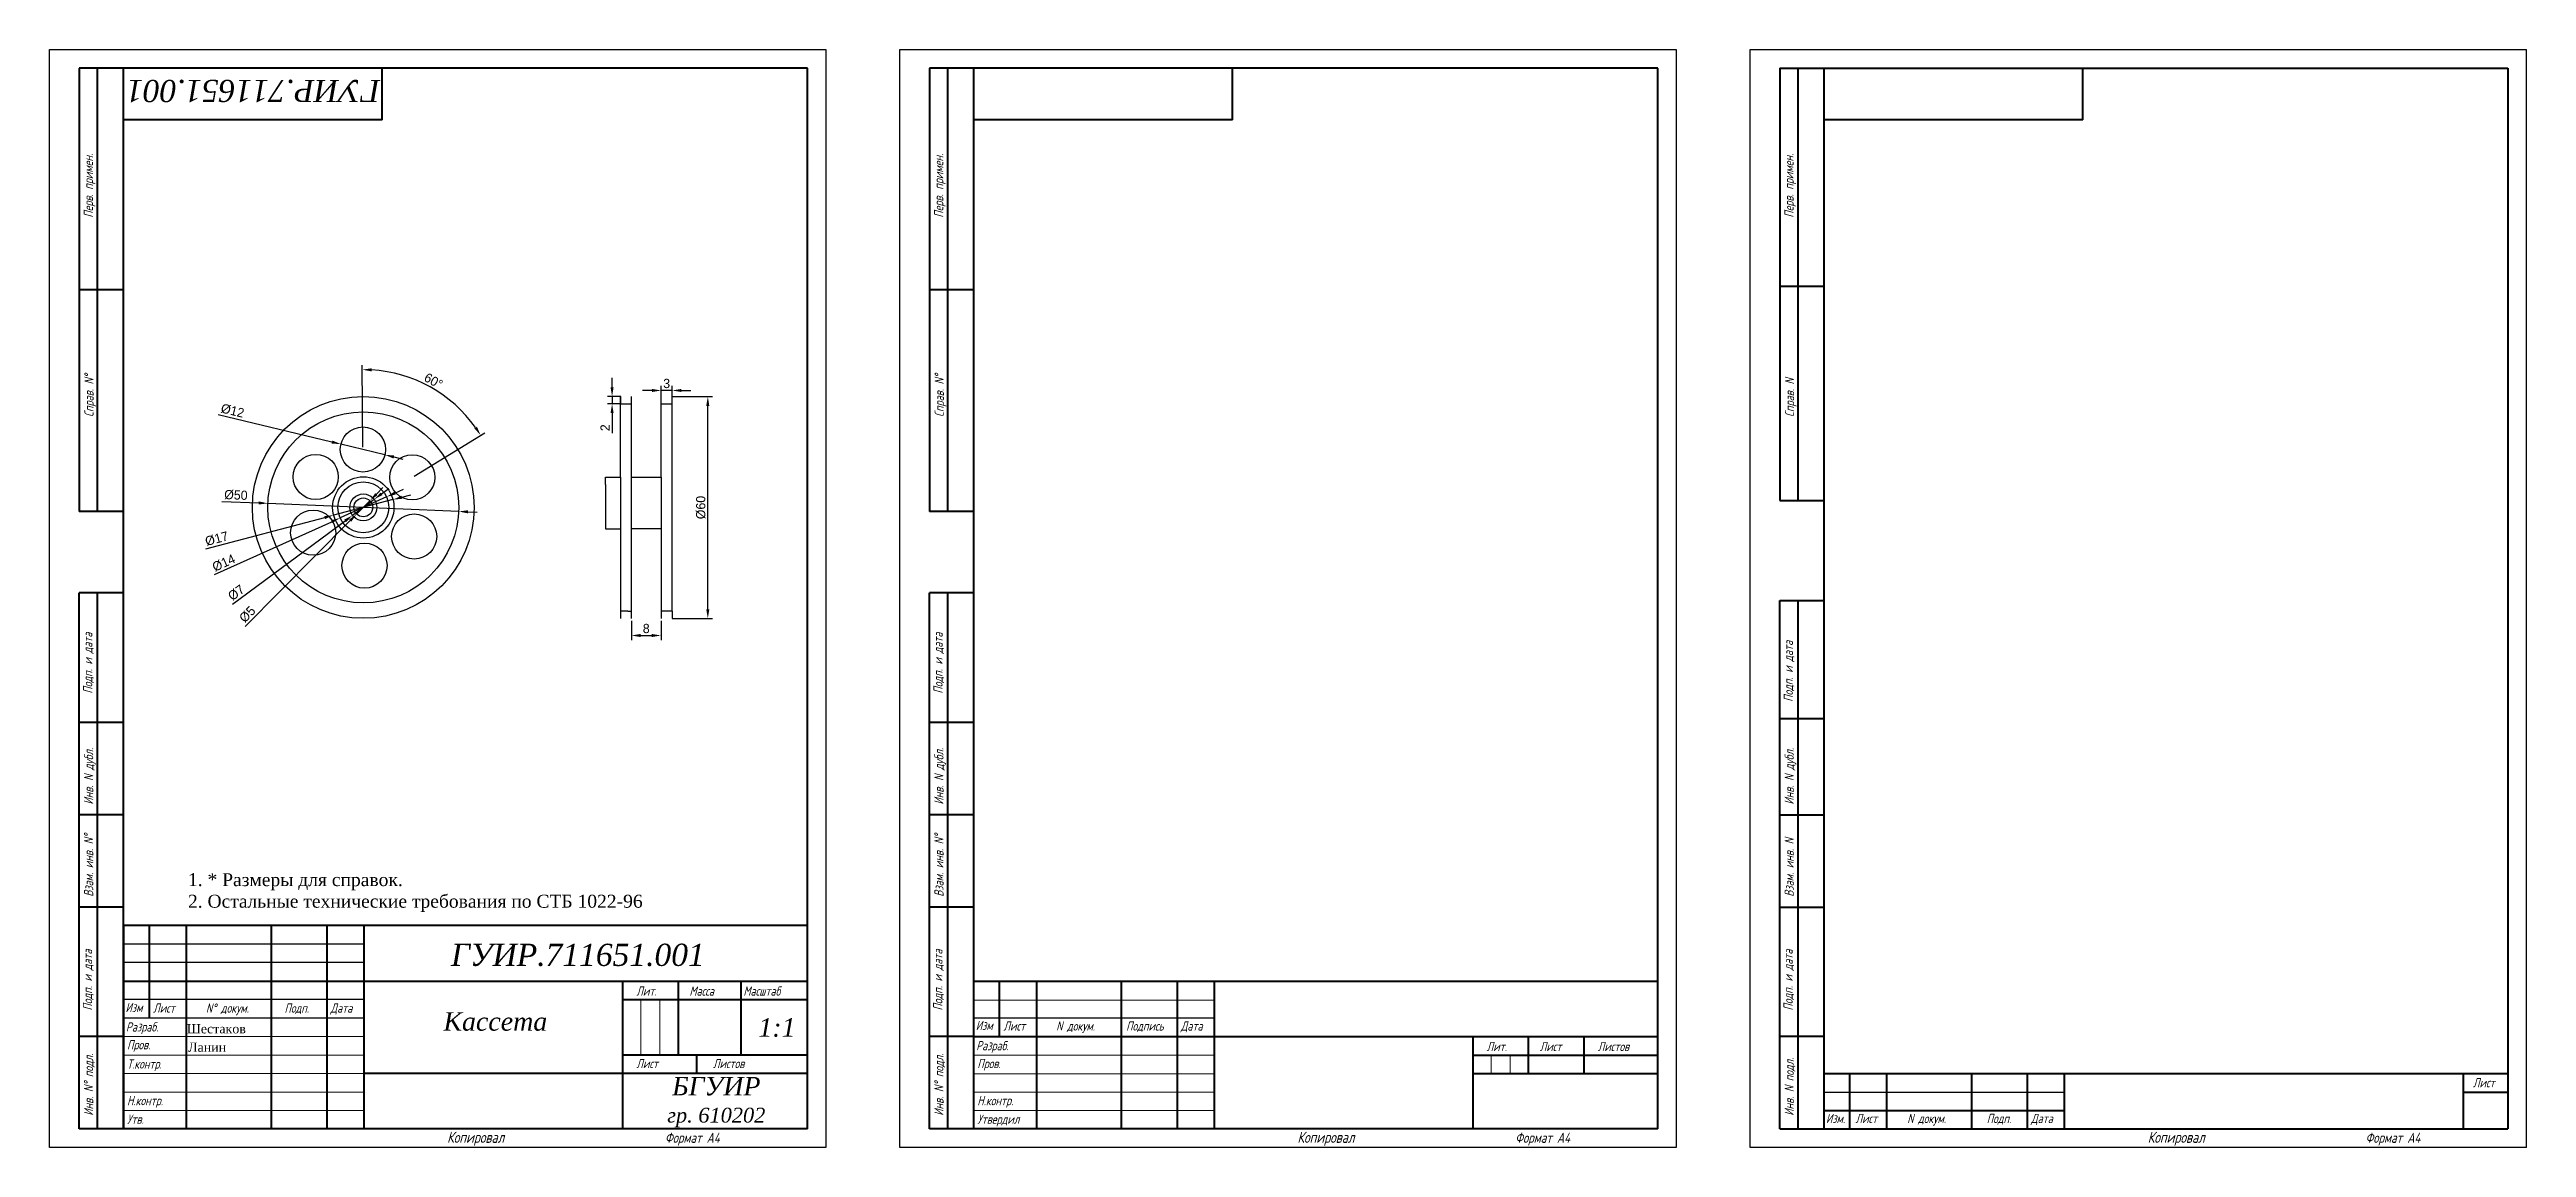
# Model space of a CAD drawing. Extents: x 2383 to 3053, y 74 to 371.
import ezdxf

# ---------------------------------------------------------------- set-up
doc = ezdxf.new("R2010")
doc.units = 0
doc.header["$MEASUREMENT"] = 0
doc.layers.get('0').update_dxf_attribs({"linetype": 'CONTINUOUS'})
doc.layers.get('DEFPOINTS').update_dxf_attribs({"linetype": 'CONTINUOUS'})
doc.layers.add('KONTUR', color=7, linetype='CONTINUOUS')
doc.layers.add('LAYER0VIEW0', color=7, linetype='CONTINUOUS')
for name, color, linetype, lineweight in [('TXT', 1, 'CONTINUOUS', 20), ('Основная', 7, 'CONTINUOUS', 40), ('текст', 7, 'CONTINUOUS', 30), ('тонкая', 7, 'CONTINUOUS', 20)]:
    doc.layers.add(name, color=color, linetype=linetype, lineweight=lineweight)
doc.styles.add('стиль1', font='romans.shx', dxfattribs={"width": 0.75, "oblique": 15, "height": 3.5})
doc.dimstyles.get("Standard").update_dxf_attribs({"dimtxt": 3, "dimasz": 3, "dimexe": 2.5, "dimexo": 2.5, "dimgap": 1.5, "dimtad": 0, "dimtih": 1, "dimtoh": 1, "dimdec": 4, "dimzin": 0, "dimdsep": 46, "dimtxsty": 'Standard', "dimcen": -3, "dimdle": 1.25, "dimadec": 0, "dimazin": 0, "dimtfac": 0.75, "dimtdec": 4, "dimtofl": 0, "dimtmove": 0, "dimatfit": 3, "dimfxl": 1, "dimtvp": 1.5, "dimtolj": 1, "dimtzin": 0, "dimarcsym": 0})

# ---------------------------------------------------------------- blocks, each defined once
blk = doc.blocks.new('*D10')
at = {"color": 0, "lineweight": -2, "transparency": 16777216}
for p, q in [((2428.17, 271.87), (2458.94, 264.41)), ((2473.23, 260.94), (2461.37, 263.82)), ((2475.66, 260.35), (2478.09, 259.76))]:
    blk.add_line(p, q, dxfattribs=at)
at = {"color": 0, "transparency": 16777216}
for points in [[(2459.04, 264.81), (2458.84, 264), (2461.37, 263.82)], [(2475.76, 260.75), (2475.56, 259.94), (2473.23, 260.94)]]:
    blk.add_solid(points, dxfattribs=at)
at = {"layer": 'DEFPOINTS', "color": 0, "transparency": 16777216}
for p in [(2461.37, 263.82), (2473.23, 260.94)]:
    blk.add_point(p, dxfattribs=at)
at = {"color": 0, "transparency": 16777216, "insert": (2432.05, 272.86), "char_height": 2.5, "attachment_point": 5, "rotation": 346.3601}
blk.add_mtext('\\A1;%%C12', dxfattribs=at)
blk = doc.blocks.new('*D13')
at = {"color": 0, "lineweight": -2, "transparency": 16777216}
for p, q in [((2475.43, 248.82), (2459.39, 244.61)), ((2477.85, 249.46), (2480.27, 250.09)), ((2424.81, 235.52), (2456.97, 243.97))]:
    blk.add_line(p, q, dxfattribs=at)
at = {"color": 0, "transparency": 16777216}
for points in [[(2477.75, 249.86), (2477.96, 249.05), (2475.43, 248.82)], [(2456.86, 244.37), (2457.08, 243.57), (2459.39, 244.61)]]:
    blk.add_solid(points, dxfattribs=at)
at = {"layer": 'DEFPOINTS', "color": 0, "transparency": 16777216}
for p in [(2475.43, 248.82), (2459.39, 244.61)]:
    blk.add_point(p, dxfattribs=at)
at = {"color": 0, "transparency": 16777216, "insert": (2427.76, 238.23), "char_height": 2.5, "width": 4.1667, "attachment_point": 5, "rotation": 14.7229}
blk.add_mtext('\\A1;%%C17', dxfattribs=at)
blk = doc.blocks.new('*D14')
at = {"color": 0, "lineweight": -2, "transparency": 16777216}
for p, q in [((2473.68, 249.55), (2461.14, 243.88)), ((2475.96, 250.58), (2478.24, 251.61)), ((2427.2, 228.52), (2458.86, 242.85))]:
    blk.add_line(p, q, dxfattribs=at)
at = {"color": 0, "transparency": 16777216}
for points in [[(2475.79, 250.96), (2476.13, 250.2), (2473.68, 249.55)], [(2458.69, 243.23), (2459.04, 242.47), (2461.14, 243.88)]]:
    blk.add_solid(points, dxfattribs=at)
at = {"layer": 'DEFPOINTS', "color": 0, "transparency": 16777216}
for p in [(2473.68, 249.55), (2461.14, 243.88)]:
    blk.add_point(p, dxfattribs=at)
at = {"color": 0, "transparency": 16777216, "insert": (2429.66, 231.69), "char_height": 2.5, "attachment_point": 5, "rotation": 24.34669}
blk.add_mtext('\\A1;%%C14', dxfattribs=at)
blk = doc.blocks.new('*D15')
at = {"color": 0, "lineweight": -2, "transparency": 16777216}
for p, q in [((2470.33, 248.88), (2464.49, 244.55)), ((2472.34, 250.36), (2474.35, 251.85)), ((2431.99, 220.51), (2462.48, 243.07))]:
    blk.add_line(p, q, dxfattribs=at)
at = {"color": 0, "transparency": 16777216}
for points in [[(2472.09, 250.7), (2472.59, 250.03), (2470.33, 248.88)], [(2462.23, 243.4), (2462.73, 242.73), (2464.49, 244.55)]]:
    blk.add_solid(points, dxfattribs=at)
at = {"layer": 'DEFPOINTS', "color": 0, "transparency": 16777216}
for p in [(2470.33, 248.88), (2464.49, 244.55)]:
    blk.add_point(p, dxfattribs=at)
at = {"color": 0, "transparency": 16777216, "insert": (2433.05, 223.63), "char_height": 2.5, "attachment_point": 5, "rotation": 36.49206}
blk.add_mtext('\\A1;%%C7', dxfattribs=at)
blk = doc.blocks.new('*D16')
at = {"color": 0, "lineweight": -2, "transparency": 16777216}
for p, q in [((2469.21, 248.53), (2465.61, 244.9)), ((2470.97, 250.3), (2472.73, 252.08)), ((2435.48, 214.53), (2463.85, 243.13))]:
    blk.add_line(p, q, dxfattribs=at)
at = {"color": 0, "transparency": 16777216}
for points in [[(2470.67, 250.59), (2471.26, 250.01), (2469.21, 248.53)], [(2463.56, 243.42), (2464.15, 242.83), (2465.61, 244.9)]]:
    blk.add_solid(points, dxfattribs=at)
at = {"layer": 'DEFPOINTS', "color": 0, "transparency": 16777216}
for p in [(2469.21, 248.53), (2465.61, 244.9)]:
    blk.add_point(p, dxfattribs=at)
at = {"color": 0, "transparency": 16777216, "insert": (2436.06, 217.78), "char_height": 2.5, "width": 4.5534, "attachment_point": 5, "rotation": 45.22692}
blk.add_mtext('\\A1;%%C5', dxfattribs=at)
blk = doc.blocks.new('*D17')
at = {"color": 0, "lineweight": -2, "transparency": 16777216}
for p, q in [((2429.12, 248.34), (2439.11, 247.91)), ((2493.21, 245.62), (2441.61, 247.81)), ((2495.71, 245.52), (2498.21, 245.41))]:
    blk.add_line(p, q, dxfattribs=at)
at = {"color": 0, "transparency": 16777216}
for points in [[(2439.13, 248.33), (2439.09, 247.5), (2441.61, 247.81)], [(2495.73, 245.93), (2495.69, 245.1), (2493.21, 245.62)]]:
    blk.add_solid(points, dxfattribs=at)
at = {"layer": 'DEFPOINTS', "color": 0, "transparency": 16777216}
for p in [(2441.61, 247.81), (2493.21, 245.62)]:
    blk.add_point(p, dxfattribs=at)
at = {"color": 0, "transparency": 16777216, "insert": (2432.95, 250.05), "char_height": 2.5, "attachment_point": 5, "rotation": 357.57478}
blk.add_mtext('\\A1;%%C50', dxfattribs=at)
blk = doc.blocks.new('*D18')
at = {"color": 0, "lineweight": -2, "transparency": 16777216}
for p, q in [((2550.93, 276.68), (2561.85, 276.68)), ((2560.6, 219.18), (2560.6, 274.18)), ((2550.93, 216.68), (2561.85, 216.68))]:
    blk.add_line(p, q, dxfattribs=at)
at = {"color": 0, "transparency": 16777216}
for points in [[(2560.18, 274.18), (2561.01, 274.18), (2560.6, 276.68)], [(2560.18, 219.18), (2561.01, 219.18), (2560.6, 216.68)]]:
    blk.add_solid(points, dxfattribs=at)
at = {"layer": 'DEFPOINTS', "color": 0, "transparency": 16777216}
for p in [(2550.3, 276.68), (2560.6, 276.68), (2550.3, 216.68)]:
    blk.add_point(p, dxfattribs=at)
at = {"color": 0, "transparency": 16777216, "insert": (2558.72, 246.68), "char_height": 2.5, "attachment_point": 5, "rotation": 90}
blk.add_mtext('\\A1;%%C60', dxfattribs=at)
blk = doc.blocks.new('*D19')
at = {"color": 0, "lineweight": -2, "transparency": 16777216}
for p, q in [((2545.47, 278.34), (2542.97, 278.34)), ((2547.97, 276.67), (2547.97, 279.59)), ((2550.97, 278.34), (2547.97, 278.34)), ((2550.97, 276.67), (2550.97, 279.59)), ((2553.47, 278.34), (2555.97, 278.34))]:
    blk.add_line(p, q, dxfattribs=at)
at = {"color": 0, "transparency": 16777216}
for points in [[(2545.47, 278.76), (2545.47, 277.93), (2547.97, 278.34)], [(2553.47, 278.76), (2553.47, 277.93), (2550.97, 278.34)]]:
    blk.add_solid(points, dxfattribs=at)
at = {"layer": 'DEFPOINTS', "color": 0, "transparency": 16777216}
for p in [(2547.97, 278.34), (2547.97, 276.04), (2550.97, 276.04)]:
    blk.add_point(p, dxfattribs=at)
at = {"color": 0, "transparency": 16777216, "insert": (2549.47, 280.22), "char_height": 2.5, "attachment_point": 5}
blk.add_mtext('\\A1;3', dxfattribs=at)
blk = doc.blocks.new('*D20')
at = {"color": 0, "lineweight": -2, "transparency": 16777216}
for p, q in [((2539.94, 216.05), (2539.94, 210.81)), ((2547.94, 216.05), (2547.94, 210.81)), ((2542.44, 212.06), (2545.44, 212.06))]:
    blk.add_line(p, q, dxfattribs=at)
at = {"color": 0, "transparency": 16777216}
for points in [[(2542.44, 212.48), (2542.44, 211.64), (2539.94, 212.06)], [(2545.44, 212.48), (2545.44, 211.64), (2547.94, 212.06)]]:
    blk.add_solid(points, dxfattribs=at)
at = {"layer": 'DEFPOINTS', "color": 0, "transparency": 16777216}
for p in [(2539.94, 216.68), (2547.94, 216.68), (2547.94, 212.06)]:
    blk.add_point(p, dxfattribs=at)
at = {"color": 0, "transparency": 16777216, "insert": (2543.94, 213.94), "char_height": 2.5, "attachment_point": 5}
blk.add_mtext('\\A1;8', dxfattribs=at)
blk = doc.blocks.new('*D21')
at = {"color": 0, "lineweight": -2, "transparency": 16777216}
for p, q in [((2534.7, 279.22), (2534.7, 281.72)), ((2537.04, 276.72), (2533.45, 276.72)), ((2537.04, 274.72), (2533.45, 274.72)), ((2534.7, 276.72), (2534.7, 274.72)), ((2534.7, 272.22), (2534.7, 266.8))]:
    blk.add_line(p, q, dxfattribs=at)
at = {"color": 0, "transparency": 16777216}
for points in [[(2534.28, 279.22), (2535.12, 279.22), (2534.7, 276.72)], [(2534.28, 272.22), (2535.12, 272.22), (2534.7, 274.72)]]:
    blk.add_solid(points, dxfattribs=at)
at = {"layer": 'DEFPOINTS', "color": 0, "transparency": 16777216}
for p in [(2534.7, 274.72), (2537.67, 276.72), (2537.67, 274.72)]:
    blk.add_point(p, dxfattribs=at)
at = {"color": 0, "transparency": 16777216, "insert": (2532.82, 268.26), "char_height": 2.5, "attachment_point": 5, "rotation": 90}
blk.add_mtext('\\A1;2', dxfattribs=at)
blk = doc.blocks.new('*D22')
at = {"color": 0, "lineweight": -2, "transparency": 16777216}
for p, q in [((2467.3, 263), (2467.14, 285.23)), ((2481.19, 255.17), (2500.24, 266.87))]:
    blk.add_line(p, q, dxfattribs=at)
blk.add_arc((2467.41, 246.71), 37.27, 35.38798, 86.56118, dxfattribs=at)
at = {"color": 0, "transparency": 16777216}
for points in [[(2469.64, 283.5), (2469.66, 284.33), (2467.15, 283.98)], [(2498.14, 268.53), (2497.45, 268.07), (2499.17, 266.21)]]:
    blk.add_solid(points, dxfattribs=at)
at = {"layer": 'DEFPOINTS', "color": 0, "transparency": 16777216}
for p in [(2490.78, 275.75), (2467.3, 262.38), (2480.66, 254.85), (2467.41, 246.71), (2467.41, 246.71)]:
    blk.add_point(p, dxfattribs=at)
at = {"color": 0, "transparency": 16777216, "insert": (2486.4, 280.94), "char_height": 2.5, "attachment_point": 5, "rotation": 330.97458}
blk.add_mtext('\\A1;60%%D', dxfattribs=at)

msp = doc.modelspace()

# ---------------------------------------------------------------- linework, layer by layer
for p, q in [((2536.93637, 254.93669), (2536.93637, 276.72098)), ((2536.93637, 276.72098), (2536.93637, 274.72098)), ((2536.93637, 274.72098), (2538.93637, 274.72098)), ((2538.93637, 274.72098), (2539.94073, 274.72098)), ((2539.93637, 216.67749), (2539.93637, 276.67749)), ((2547.93637, 254.93669), (2547.93637, 276.72098)), ((2547.94217, 274.72098), (2550.94112, 274.72098)), ((2550.93637, 218.67749), (2550.93637, 276.67749)), ((2532.93637, 252.93669), (2532.93637, 254.93669)), ((2532.93637, 254.93669), (2536.93637, 254.93669)), ((2536.93637, 254.93669), (2536.93637, 240.93669)), ((2539.93637, 254.93669), (2547.93637, 254.93669)), ((2547.93637, 254.93669), (2547.93637, 240.93669)), ((2532.93637, 252.93669), (2532.93637, 242.93669)), ((2467.4107, 246.71397), (2467.4107, 246.71397)), ((2532.93637, 242.93669), (2532.93637, 240.93669)), ((2532.93637, 240.93669), (2536.93637, 240.93669)), ((2536.93637, 240.93669), (2536.93637, 218.67749)), ((2547.93637, 240.93669), (2539.93637, 240.93669)), ((2547.93637, 240.93669), (2547.93637, 216.67749)), ((2538.93637, 218.67749), (2536.93637, 218.67749)), ((2536.93637, 218.67749), (2536.93637, 216.67749)), ((2538.93637, 218.67749), (2539.9345, 218.67749)), ((2550.93637, 218.67749), (2547.93413, 218.67749)), ((2550.93637, 218.67749), (2550.93637, 216.67749)), ((2467.53772, 128.56982), (2402.53772, 128.56982)), ((2467.53772, 123.56982), (2402.53772, 123.56982)), ((2467.53772, 113.56982), (2402.53772, 113.56982)), ((2467.53772, 108.56982), (2402.53772, 108.56982)), ((2697.53772, 108.56982), (2632.53772, 108.56982)), ((2797.53772, 98.56982), (2797.53772, 103.56982)), ((2862.53772, 78.56982), (2862.53772, 93.56982)), ((2537.53772, 78.56982), (2537.53772, 78.56982)), ((2767.53772, 78.56982), (2767.53772, 78.56982))]:
    msp.add_line(p, q)
for centre, radius in [((2467.4107, 246.71397), 30), ((2467.4107, 246.71397), 25.82378), ((2467.29994, 262.37622), 6.10435), ((2454.53828, 254.9593), 6.10435), ((2467.4107, 246.71397), 8.29564), ((2480.65858, 254.84628), 6.10435), ((2467.4107, 246.71397), 6.88158), ((2467.4107, 246.71397), 3.63435), ((2467.4107, 246.71397), 2.55194), ((2467.4107, 246.71397), 2.55194), ((2453.85566, 239.87196), 6.10435), ((2481.17238, 238.84515), 6.10435), ((2467.7281, 230.97294), 6.10435)]:
    msp.add_circle(centre, radius)
at = {"layer": 'KONTUR'}
for p, q in [((2382.53772, 73.56982), (2382.53772, 370.56982)), ((2382.53772, 370.56982), (2592.53772, 370.56982)), ((2592.53772, 370.56982), (2592.53772, 73.56982)), ((2612.53772, 73.56982), (2612.53772, 370.56982)), ((2612.53772, 370.56982), (2822.53772, 370.56982)), ((2822.53772, 370.56982), (2822.53772, 73.56982)), ((2842.53772, 73.56982), (2842.53772, 370.56982)), ((2842.53772, 370.56982), (3052.53772, 370.56982)), ((3052.53772, 73.56982), (3052.53772, 370.56982)), ((2862.53772, 88.56982), (2927.53772, 88.56982)), ((2592.53772, 73.56982), (2382.53772, 73.56982)), ((2822.53772, 73.56982), (2612.53772, 73.56982)), ((3052.53772, 73.56982), (2842.53772, 73.56982))]:
    msp.add_line(p, q, dxfattribs=at)
at = {"layer": 'Основная'}
for p, q in [((2390.53772, 365.56982), (2390.53772, 245.56982)), ((2587.53772, 365.56982), (2390.53772, 365.56982)), ((2395.53772, 245.56982), (2395.53772, 365.56982)), ((2402.53772, 78.56982), (2402.53772, 365.56982)), ((2472.53772, 351.56982), (2472.53772, 365.56982)), ((2587.53772, 78.56982), (2587.53772, 365.56982)), ((2817.53772, 365.56982), (2620.53772, 365.56982)), ((2620.53772, 365.56982), (2620.53772, 245.56982)), ((2625.53772, 245.56982), (2625.53772, 365.56982)), ((2632.53772, 118.56982), (2632.53772, 365.56982)), ((2702.53772, 351.56982), (2702.53772, 365.56982)), ((2817.53772, 78.56982), (2817.53772, 365.56982)), ((2850.53772, 365.56982), (3047.53772, 365.56982)), ((2850.53772, 365.56982), (2850.53772, 248.56982)), ((2855.53772, 248.56982), (2855.53772, 365.56982)), ((2862.53772, 78.56982), (2862.53772, 365.56982)), ((2932.53772, 351.56982), (2932.53772, 365.56982)), ((3047.53772, 365.56982), (3047.53772, 78.56982)), ((2472.53772, 351.56982), (2402.53772, 351.56982)), ((2702.53772, 351.56982), (2632.53772, 351.56982)), ((2932.53772, 351.56982), (2862.53772, 351.56982)), ((2402.53772, 305.56982), (2390.53772, 305.56982)), ((2632.53772, 305.56982), (2620.53772, 305.56982)), ((2850.53772, 306.56982), (2862.53772, 306.56982)), ((2850.53772, 248.56982), (2862.53772, 248.56982)), ((2402.53772, 245.56982), (2390.53772, 245.56982)), ((2632.53772, 245.56982), (2620.53772, 245.56982)), ((2390.53772, 78.56982), (2390.53772, 223.56982)), ((2402.53772, 223.56982), (2390.53772, 223.56982)), ((2395.53772, 78.56982), (2395.53772, 223.56982)), ((2620.53772, 78.56982), (2620.53772, 223.56982)), ((2632.53772, 223.56982), (2620.53772, 223.56982)), ((2625.53772, 78.56982), (2625.53772, 223.56982)), ((2850.53772, 78.56982), (2850.53772, 221.56982)), ((2850.53772, 221.56982), (2862.53772, 221.56982)), ((2855.53772, 78.56982), (2855.53772, 221.56982)), ((2402.53772, 188.56982), (2390.53772, 188.56982)), ((2632.53772, 188.56982), (2620.53772, 188.56982)), ((2850.53772, 189.56982), (2862.53772, 189.56982)), ((2402.53772, 163.56982), (2390.53772, 163.56982)), ((2632.53772, 163.56982), (2620.53772, 163.56982)), ((2850.53772, 163.56982), (2862.53772, 163.56982)), ((2402.53772, 138.56982), (2390.53772, 138.56982)), ((2632.53772, 138.56982), (2620.53772, 138.56982)), ((2862.57078, 138.51549), (2850.57078, 138.51549)), ((2402.53772, 133.56982), (2402.53772, 78.56982)), ((2587.53772, 133.56982), (2402.53772, 133.56982)), ((2409.53772, 108.56982), (2409.53772, 133.56982)), ((2419.53772, 133.56982), (2419.53772, 78.56982)), ((2442.53772, 78.56982), (2442.53772, 133.56982)), ((2457.53772, 133.56982), (2457.53772, 78.56982)), ((2467.53772, 133.56982), (2467.53772, 78.56982)), ((2402.53772, 118.56982), (2587.53772, 118.56982)), ((2537.53772, 118.56982), (2537.53772, 78.56982)), ((2552.53772, 118.56982), (2552.53772, 98.56982)), ((2569.53772, 118.56982), (2569.53772, 98.56982)), ((2632.53772, 78.56982), (2632.53772, 118.56982)), ((2632.53772, 118.56982), (2817.53772, 118.56982)), ((2639.53772, 103.56982), (2639.53772, 118.56982)), ((2649.53772, 118.56982), (2649.53772, 78.56982)), ((2672.53772, 78.56982), (2672.53772, 118.56982)), ((2687.53772, 118.56982), (2687.53772, 78.56982)), ((2697.53772, 118.56982), (2697.53772, 78.56982)), ((2537.53772, 113.56982), (2587.53772, 113.56982)), ((2402.53772, 103.56982), (2390.53772, 103.56982)), ((2632.53772, 103.56982), (2620.53772, 103.56982)), ((2632.53772, 103.56982), (2817.53772, 103.56982)), ((2767.53772, 103.56982), (2767.53772, 78.56982)), ((2782.53772, 103.56982), (2782.53772, 93.56982)), ((2797.53772, 103.56982), (2797.53772, 93.56982)), ((2862.53772, 103.56982), (2850.53772, 103.56982)), ((2587.53772, 98.56982), (2537.53772, 98.56982)), ((2557.53772, 98.56982), (2557.53772, 93.56982)), ((2767.53772, 98.56982), (2817.53772, 98.56982)), ((2587.53772, 93.56982), (2467.53772, 93.56982)), ((2767.53772, 93.56982), (2817.53772, 93.56982)), ((2862.53772, 93.56982), (3047.53772, 93.56982)), ((2869.53772, 78.56982), (2869.53772, 93.56982)), ((2879.53772, 78.56982), (2879.53772, 93.56982)), ((2902.53772, 78.56982), (2902.53772, 93.56982)), ((2917.53772, 78.56982), (2917.53772, 93.56982)), ((2927.53772, 78.56982), (2927.53772, 93.56982)), ((3035.53772, 78.56982), (3035.53772, 93.56982)), ((3035.53772, 88.56982), (3047.53772, 88.56982)), ((2862.53772, 83.56982), (2927.53772, 83.56982)), ((2587.53772, 78.56982), (2390.53772, 78.56982)), ((2817.53772, 78.56982), (2620.53772, 78.56982)), ((2850.53772, 78.56982), (3047.53772, 78.56982))]:
    msp.add_line(p, q, dxfattribs=at)
at = {"layer": 'тонкая'}
for p, q in [((2542.52536, 113.36112), (2542.52536, 98.56982)), ((2547.60331, 113.36112), (2547.60331, 98.56982)), ((2402.53772, 103.56982), (2467.53772, 103.56982)), ((2467.53772, 98.56982), (2402.53772, 98.56982)), ((2772.52536, 98.36112), (2772.52536, 93.62186)), ((2777.60331, 98.36112), (2777.60331, 93.62186)), ((2467.53772, 93.56982), (2402.53772, 93.56982))]:
    msp.add_line(p, q, dxfattribs=at)
for points in [[(2632.53772, 113.41426), (2697.53772, 113.41426)], [(2632.53772, 98.49204), (2697.53772, 98.49204)], [(2402.53772, 88.56982), (2467.53772, 88.56982)], [(2632.53772, 93.49204), (2697.53772, 93.49204)], [(2632.53772, 88.56982), (2697.53772, 88.56982)], [(2402.53772, 83.56982), (2467.53772, 83.56982)], [(2632.53772, 83.56982), (2697.53772, 83.56982)]]:
    msp.add_lwpolyline(points, dxfattribs=at)

# ---------------------------------------------------------------- texts
at = {"layer": 'LAYER0VIEW0', "color": 7, "insert": (2437.65741, 359.41443), "char_height": 6, "width": 103.5, "attachment_point": 5, "rotation": 180}
msp.add_mtext('{\\fTimes New Roman|b0|i1|c204|p18;ГУИР\\fTimes New Roman|b0|i1|c0|p18;.\\fTimes New Roman|b0|i1|c204|p18;711651.001}', dxfattribs=at)
at = {"layer": 'LAYER0VIEW0', "color": 7, "attachment_point": 5}
for s, insert, char_height, width in [('{\\fTimes New Roman|b0|i1|c204|p18;ГУИР\\fTimes New Roman|b0|i1|c0|p18;.\\fTimes New Roman|b0|i1|c204|p18;711651.001}', (2525.44294, 125.61658), 6, 103.5), ('{\\fTimes New Roman|b0|i1|c204|p18;1:1}', (2579.30991, 105.97818), 5, 5.1481), ('{\\fTimes New Roman|b0|i0|c204|p18;Шестаков}', (2427.65503, 105.66167), 2.5, 22.8186), ('{\\fTimes New Roman|b0|i0|c204|p18;Ланин}', (2425.16675, 100.68812), 2.5, 22.8186), ('{\\fTimes New Roman|b0|i1|c204|p18;БГУИР \\H0.8x;гр. 610202}', (2562.89672, 85.8295), 5, 30.4180514)]:
    msp.add_mtext(s, dxfattribs=dict(at, insert=insert, char_height=char_height, width=width))
at = {"layer": 'LAYER0VIEW0', "color": 7, "insert": (2503.13269, 107.6136), "char_height": 5, "width": 67.4773, "attachment_point": 5, "line_spacing_factor": 0.771429}
msp.add_mtext('{\\fTimes New Roman|b0|i1|c204|p18;Кассета}', dxfattribs=at)
at = {"layer": 'TXT', "color": 7, "insert": (2419.98493, 147.76459), "char_height": 3.5, "width": 185, "attachment_point": 1}
msp.add_mtext('\\A1;{\\fTimes New Roman|b0|i0|c204|p18;1. * Размеры для справок.\\fTimes New Roman|b0|i0|c0|p18;\\P\\fTimes New Roman|b0|i0|c204|p18;2\\fTimes New Roman|b0|i0|c0|p18;. \\fTimes New Roman|b0|i0|c204|p18;Остальные технические требования по СТБ 1022-96}', dxfattribs=at)
at = {"layer": 'текст', "style": 'стиль1', "oblique": 15, "width": 0.75}
for s, p in [('Перв. примен.', (2394.29063, 325.08232)), ('Перв. примен.', (2624.29063, 325.08232)), ('Перв. примен.', (2854.29063, 325.08232)), ('Справ. N%%d', (2394.4457, 271.19724)), ('Справ. N%%d', (2624.4457, 271.19724)), ('Справ. N', (2854.4457, 271.19724)), ('Подп. и дата', (2394.11148, 196.3402)), ('Подп. и дата', (2624.11148, 196.3402)), ('Подп. и дата', (2854.11148, 194.10812)), ('Инв. N дубл.', (2394.35612, 166.31531)), ('Инв. N дубл.', (2624.35612, 166.31531)), ('Инв. N дубл.', (2854.35612, 166.31531)), ('Взам. инв. N%%d', (2394.35612, 141.38804)), ('Взам. инв. N%%d', (2624.35612, 141.38804)), ('Взам. инв. N', (2854.35612, 141.38804)), ('Подп. и дата', (2394.06126, 110.60346)), ('Подп. и дата', (2624.06126, 110.60346)), ('Подп. и дата', (2854.06126, 110.60346)), ('Инв. N%%d подл.', (2394.35612, 82.13725)), ('Инв. N%%d подл.', (2624.35612, 82.13725)), ('Инв. N подл.', (2854.35612, 82.13725))]:
    msp.add_text(s, height=2.5, rotation=90, dxfattribs=at).set_placement(p)
for s, height, p in [('Лит.', 2.5, (2541.25569, 114.635)), ('Масса', 2.5, (2555.63019, 114.635)), ('Масштаб', 2.5, (2570.22241, 114.635)), ('Изм', 2.5, (2403.08285, 110.18193)), ('Разраб.', 2.5, (2403.19902, 104.931)), ('Лист', 2.5, (2410.55861, 110.03163)), ('N%%d докум. ', 2.5, (2424.84228, 110.03163)), ('Подп.', 2.5, (2446.09478, 110.03163)), ('Дата', 2.5, (2458.54589, 110.03163)), ('Изм', 2.5, (2633.08285, 105.33749)), ('Лист', 2.5, (2640.55861, 105.18719)), ('N докум. ', 2.5, (2654.84228, 105.18719)), ('Подпись', 2.5, (2673.75769, 105.18719)), ('Дата', 2.5, (2688.54589, 105.18719)), ('Пров.', 2.5, (2403.49992, 100.09888)), ('Разраб.', 2.5, (2633.19902, 99.85322)), ('Лит.', 2.5, (2771.25569, 99.635)), ('Лист   ', 2.5, (2785.63019, 99.635)), ('Листов', 2.5, (2801.3183, 99.635)), ('Т.контр.', 2.5, (2403.49992, 94.90397)), ('Лист', 2.5, (2541.25569, 95.02113)), ('Листов', 2.5, (2561.9801, 95.02113)), ('Пров.', 2.5, (2633.49992, 95.02111)), ('Н.контр.', 2.5, (2403.49992, 84.98175)), ('Н.контр.', 2.5, (2633.49992, 84.98175)), ('Лист   ', 2.5, (3038.05917, 89.83637)), ('Утв.', 2.5, (2403.49992, 79.96214)), ('Утвердил', 2.5, (2633.49992, 79.96214)), ('Изм.', 2.5, (2863.04458, 80.16061)), ('Лист', 2.5, (2871.03772, 80.16061)), ('N докум.', 2.5, (2885.03772, 80.16061)), ('Подп.', 2.5, (2906.53772, 80.16061)), ('Дата', 2.5, (2918.53772, 80.16061)), ('Копировал', 3, (2490.07325, 74.81982)), ('Формат А4', 2.75, (2549.00182, 74.81982)), ('Копировал', 3, (2720.07325, 74.81982)), ('Формат А4', 2.75, (2779.00182, 74.81982)), ('Копировал', 3, (2950.07325, 74.81982)), ('Формат А4', 2.75, (3009.00182, 74.81982))]:
    msp.add_text(s, height=height, dxfattribs=at).set_placement(p)

# ---------------------------------------------------------------- dimensions: what is measured, and where the dimension line sits
dim = msp.add_angular_dim_2l(base=(2490.78227, 275.74537), line1=((2480.65858, 254.84628), (2467.4107, 246.71397)), line2=((2467.29994, 262.37622), (2467.4107, 246.71397)), text='60%%D', dimstyle='Standard', override={"dimtxt": 2.5, "dimasz": 2.5, "dimexe": 1.25, "dimexo": 0.625, "dimgap": 0.625, "dimtad": 1, "dimtih": 0, "dimtoh": 0, "dimzin": 8, "dimlunit": 6, "dimcen": 2.5, "dimtofl": 1, "dimtvp": 0})
dim.commit()
dim.dimension.update_dxf_attribs({"geometry": '*D22', "text_midpoint": (2486.40376, 280.94253)})
dim = msp.add_linear_dim(base=(2534.69904, 274.72098), p1=(2537.66697, 276.72098), p2=(2537.66697, 274.72098), angle=90, dimstyle='Standard', override={"dimtxt": 2.5, "dimasz": 2.5, "dimexe": 1.25, "dimexo": 0.625, "dimgap": 0.625, "dimtad": 1, "dimtih": 0, "dimtoh": 0, "dimzin": 8, "dimlunit": 6, "dimcen": 2.5, "dimtofl": 1, "dimtvp": 0})
dim.commit()
dim.dimension.update_dxf_attribs({"geometry": '*D21', "text_midpoint": (2532.82404, 268.26265)})
for base, p1, p2, picture, middle in [((2547.96977, 278.34169), (2550.96977, 276.04329), (2547.96977, 276.04329), '*D19', (2549.46977, 280.21669)), ((2547.93637, 212.06149), (2539.93637, 216.67749), (2547.93637, 216.67749), '*D20', (2543.93637, 213.93649))]:
    dim = msp.add_linear_dim(base=base, p1=p1, p2=p2, dimstyle='Standard', override={"dimtxt": 2.5, "dimasz": 2.5, "dimexe": 1.25, "dimexo": 0.625, "dimgap": 0.625, "dimtad": 1, "dimtih": 0, "dimtoh": 0, "dimzin": 8, "dimlunit": 6, "dimcen": 2.5, "dimtofl": 1, "dimtvp": 0})
    dim.commit()
    dim.dimension.update_dxf_attribs({"geometry": picture, "text_midpoint": middle})
for p1, p2, text, picture, middle in [((2473.23212, 260.9367), (2461.36775, 263.81574), '%%C12', '*D10', (2431.6097, 271.03691)), ((2475.43397, 248.82226), (2459.38744, 244.60568), '%%C17', '*D13', (2428.23785, 236.42043)), ((2473.68029, 249.55095), (2461.14111, 243.87699), '%%C14', '*D14', (2430.4293, 229.97994)), ((2470.3325, 248.87536), (2464.48891, 244.55258), '%%C7', '*D15', (2434.16766, 222.12254)), ((2469.20803, 248.5256), (2465.61337, 244.90235), '%%C5', '*D16', (2437.39038, 216.45491))]:
    dim = msp.add_diameter_dim_2p(p1=p1, p2=p2, text=text, dimstyle='Standard', override={"dimtxt": 2.5, "dimasz": 2.5, "dimexe": 1.25, "dimexo": 0.625, "dimgap": 0.625, "dimtad": 1, "dimtih": 0, "dimtoh": 0, "dimzin": 8, "dimlunit": 6, "dimcen": 2.5, "dimtofl": 1, "dimtvp": 0})
    dim.commit()
    dim.dimension.update_dxf_attribs({"geometry": picture, "text_midpoint": middle, "dimtype": 163})
dim = msp.add_linear_dim(base=(2560.59602, 276.67749), p1=(2550.30169, 216.67749), p2=(2550.30169, 276.67749), angle=90, text='%%C60', dimstyle='Standard', override={"dimtxt": 2.5, "dimasz": 2.5, "dimexe": 1.25, "dimexo": 0.625, "dimgap": 0.625, "dimtad": 1, "dimtih": 0, "dimtoh": 0, "dimzin": 8, "dimlunit": 6, "dimcen": 2.5, "dimtofl": 1, "dimtvp": 0})
dim.commit()
dim.dimension.update_dxf_attribs({"geometry": '*D18', "text_midpoint": (2558.72102, 246.67749)})
dim = msp.add_diameter_dim_2p(p1=(2493.21135, 245.62123), p2=(2441.61006, 247.80672), text='%%C50', dimstyle='Standard', override={"dimtxt": 2.5, "dimasz": 2.5, "dimexe": 1.25, "dimexo": 0.625, "dimgap": 0.625, "dimtad": 1, "dimtih": 0, "dimtoh": 0, "dimzin": 8, "dimlunit": 6, "dimcen": 2.5, "dimtofl": 1, "dimtvp": 0})
dim.commit()
dim.dimension.update_dxf_attribs({"geometry": '*D17', "text_midpoint": (2432.94724, 250.0503)})

doc.saveas('drawing.dxf')
